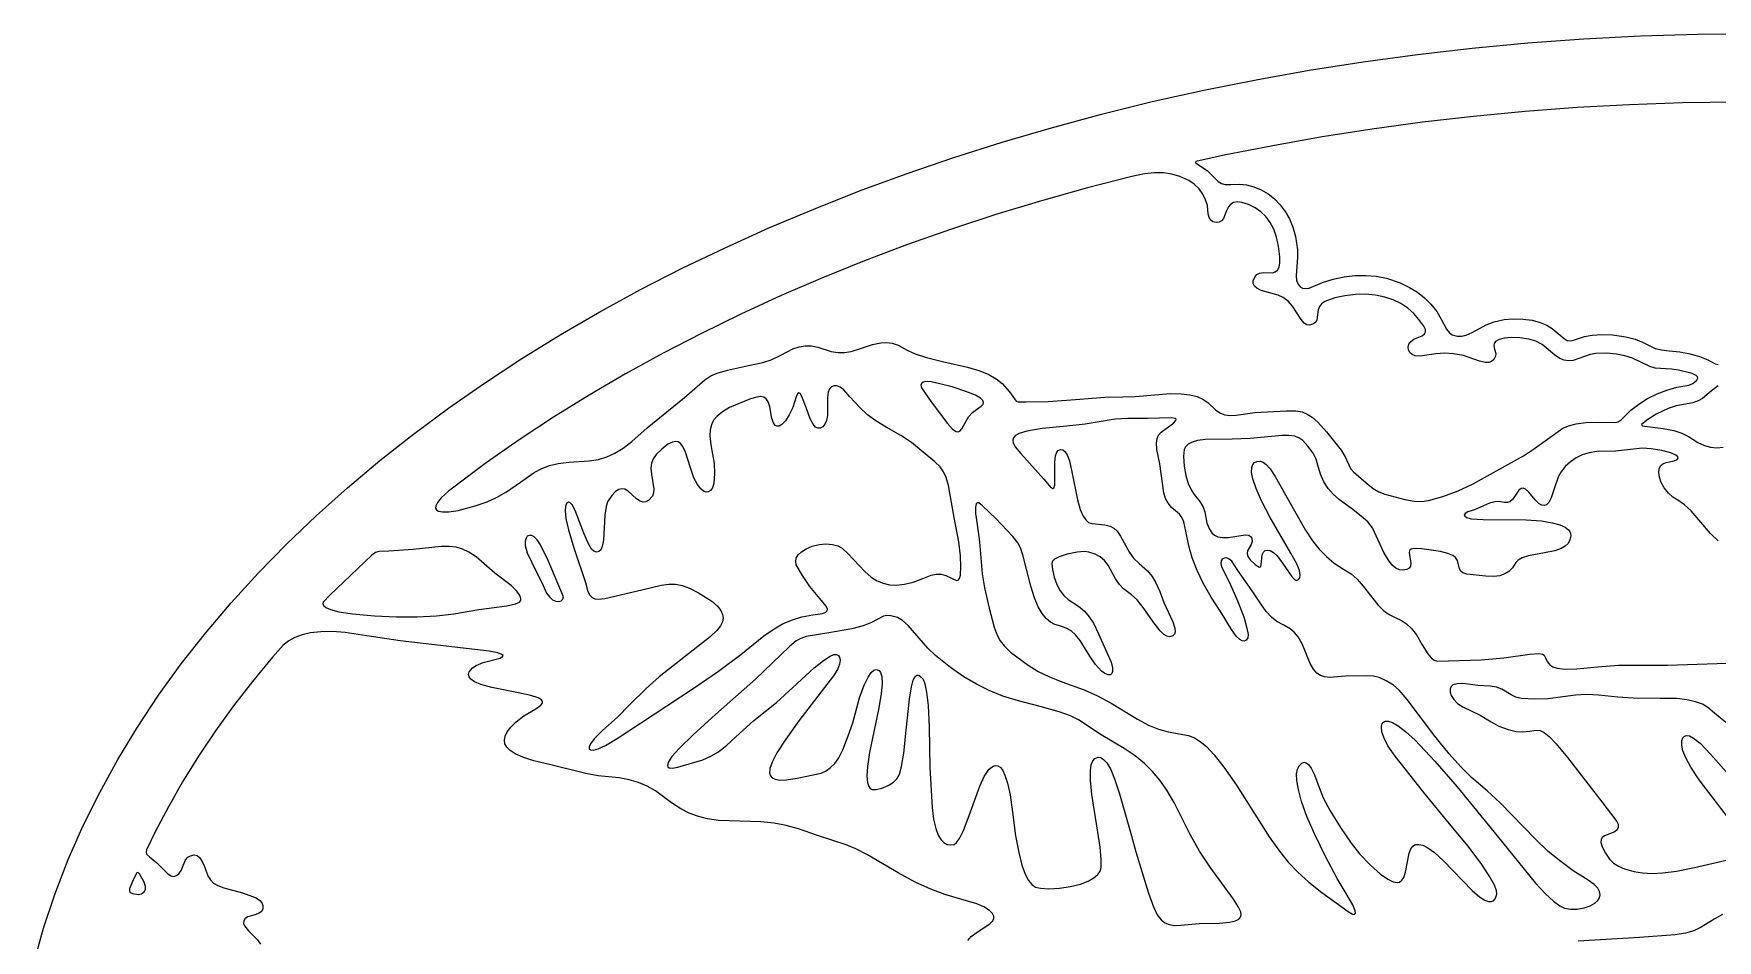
# Model space of a CAD drawing. Extents: x 0.2 to 24.3, y 0.2 to 15.5.
# Drawn here: x 0.41 to 11.99, y 9.28 to 15.52 of the extents above; entities that cross this region are included whole.
import ezdxf

# ---------------------------------------------------------------- set-up
doc = ezdxf.new("R2010")
doc.units = 0
doc.layers.add('SignTorch', color=7, linetype='CONTINUOUS')

msp = doc.modelspace()

# ---------------------------------------------------------------- linework, layer by layer
at = {"layer": 'SignTorch', "linetype": 'CONTINUOUS'}
for points in [[(0.406, 9.122), (0.474, 9.363), (0.553, 9.601), (0.644, 9.836), (0.747, 10.068), (0.861, 10.297), (0.985, 10.523), (1.12, 10.746), (1.266, 10.965), (1.422, 11.181), (1.589, 11.393), (1.765, 11.601), (1.951, 11.805), (2.146, 12.005), (2.351, 12.201), (2.565, 12.393), (2.788, 12.58), (3.02, 12.763), (3.26, 12.941), (3.508, 13.114), (3.765, 13.283), (4.03, 13.446), (4.302, 13.604), (4.582, 13.757), (4.869, 13.904), (5.164, 14.046), (5.465, 14.182), (5.774, 14.312), (6.088, 14.437), (6.409, 14.555), (6.737, 14.667), (7.07, 14.773), (7.409, 14.872), (7.754, 14.965), (8.104, 15.051), (8.459, 15.13), (8.819, 15.202), (9.184, 15.267), (9.554, 15.325), (9.928, 15.376), (10.306, 15.419), (10.688, 15.455), (11.074, 15.483), (11.464, 15.503), (11.857, 15.515), (12.39, 15.519)], [(12.324, 15.05), (11.753, 15.043), (11.388, 15.03), (11.027, 15.01), (10.669, 14.983), (10.314, 14.949), (9.963, 14.909), (9.616, 14.862), (9.272, 14.808), (8.933, 14.748), (8.599, 14.683), (8.403, 14.64), (8.401, 14.631), (8.481, 14.577), (8.524, 14.533), (8.557, 14.501), (8.581, 14.487), (8.606, 14.48), (8.643, 14.48), (8.707, 14.484), (8.753, 14.479), (8.802, 14.465), (8.854, 14.444), (8.901, 14.416), (8.944, 14.382), (8.983, 14.342), (9.018, 14.295), (9.047, 14.244), (9.071, 14.187), (9.089, 14.124), (9.103, 14.03), (9.104, 13.978), (9.093, 13.855), (9.097, 13.821), (9.108, 13.795), (9.122, 13.777), (9.138, 13.767), (9.159, 13.764), (9.184, 13.768), (9.275, 13.807), (9.349, 13.83), (9.423, 13.846), (9.498, 13.854), (9.573, 13.855), (9.644, 13.849), (9.715, 13.835), (9.81, 13.803), (9.874, 13.773), (9.929, 13.739), (9.978, 13.7), (10.021, 13.657), (10.061, 13.606), (10.092, 13.555), (10.128, 13.485), (10.148, 13.461), (10.168, 13.447), (10.201, 13.438), (10.231, 13.437), (10.264, 13.444), (10.305, 13.463), (10.401, 13.515), (10.456, 13.536), (10.524, 13.552), (10.586, 13.557), (10.653, 13.555), (10.717, 13.546), (10.773, 13.531), (10.819, 13.512), (10.856, 13.489), (10.937, 13.42), (10.959, 13.408), (10.981, 13.405), (11.01, 13.411), (11.078, 13.435), (11.13, 13.444), (11.196, 13.448), (11.271, 13.445), (11.362, 13.432), (11.427, 13.416), (11.478, 13.396), (11.565, 13.353), (11.607, 13.342), (11.661, 13.335), (11.734, 13.329), (11.805, 13.316), (11.87, 13.297), (11.926, 13.273), (11.977, 13.247), (11.998, 13.243)], [(11.997, 13.096), (11.951, 13.061), (11.89, 13.007), (11.861, 12.991), (11.823, 12.979), (11.709, 12.958), (11.653, 12.94), (11.571, 12.901), (11.514, 12.864), (11.471, 12.829), (11.474, 12.82), (11.62, 12.802), (11.692, 12.787), (11.748, 12.769), (11.793, 12.746), (11.859, 12.704), (11.903, 12.684), (11.946, 12.673), (11.989, 12.669), (12.033, 12.673)], [(11.997, 12.029), (11.945, 12.078), (11.811, 12.235), (11.767, 12.275), (11.726, 12.304), (11.686, 12.329), (11.655, 12.357), (11.627, 12.392), (11.606, 12.43), (11.593, 12.467), (11.589, 12.498), (11.592, 12.524), (11.601, 12.544), (11.617, 12.558), (11.639, 12.567), (11.694, 12.579), (11.716, 12.589), (11.723, 12.598), (11.721, 12.607), (11.707, 12.619), (11.671, 12.634), (11.609, 12.651), (11.536, 12.662), (11.477, 12.665), (11.292, 12.645), (11.162, 12.642), (11.11, 12.634), (11.062, 12.62), (11.021, 12.6), (10.982, 12.573), (10.946, 12.539), (10.911, 12.495), (10.896, 12.467), (10.872, 12.392), (10.849, 12.325), (10.832, 12.293), (10.816, 12.277), (10.801, 12.271), (10.785, 12.273), (10.765, 12.284), (10.739, 12.31), (10.695, 12.364), (10.672, 12.383), (10.655, 12.39), (10.641, 12.389), (10.627, 12.378), (10.607, 12.35), (10.583, 12.313), (10.565, 12.297), (10.547, 12.291), (10.526, 12.292), (10.491, 12.299), (10.46, 12.297), (10.425, 12.287), (10.32, 12.242), (10.276, 12.228), (10.257, 12.216), (10.251, 12.206), (10.254, 12.197), (10.268, 12.188), (10.299, 12.179), (10.38, 12.174), (10.676, 12.172), (10.782, 12.165), (10.856, 12.153), (10.909, 12.139), (10.946, 12.122), (10.968, 12.104), (10.98, 12.085), (10.984, 12.064), (10.978, 12.034), (10.965, 12.011), (10.946, 11.992), (10.917, 11.975), (10.874, 11.959), (10.803, 11.945), (10.693, 11.925), (10.65, 11.911), (10.622, 11.895), (10.606, 11.878), (10.582, 11.842), (10.557, 11.817), (10.529, 11.8), (10.496, 11.788), (10.455, 11.783), (10.4, 11.784), (10.268, 11.799), (10.241, 11.808), (10.226, 11.82), (10.217, 11.836), (10.204, 11.894), (10.191, 11.913), (10.171, 11.928), (10.137, 11.942), (10.087, 11.954), (9.959, 11.973), (9.906, 11.976), (9.885, 11.972), (9.874, 11.962), (9.871, 11.947), (9.875, 11.917), (9.883, 11.875), (9.88, 11.855), (9.872, 11.841), (9.856, 11.831), (9.828, 11.826), (9.804, 11.829), (9.78, 11.84), (9.755, 11.861), (9.729, 11.895), (9.698, 11.948), (9.619, 12.117), (9.587, 12.158), (9.542, 12.199), (9.474, 12.25), (9.391, 12.31), (9.348, 12.349), (9.313, 12.389), (9.285, 12.435), (9.261, 12.487), (9.242, 12.549), (9.231, 12.591), (9.21, 12.631), (9.175, 12.679), (9.139, 12.718), (9.112, 12.738), (9.082, 12.749), (9.043, 12.754), (8.997, 12.753), (8.777, 12.732), (8.654, 12.727), (8.47, 12.725), (8.415, 12.718), (8.377, 12.707), (8.35, 12.693), (8.332, 12.676), (8.322, 12.656), (8.318, 12.611), (8.323, 12.543), (8.334, 12.479), (8.351, 12.423), (8.371, 12.379), (8.392, 12.348), (8.432, 12.298), (8.454, 12.26), (8.466, 12.227), (8.48, 12.149), (8.497, 12.109), (8.513, 12.084), (8.532, 12.067), (8.555, 12.056), (8.587, 12.051), (8.628, 12.052), (8.743, 12.07), (8.767, 12.067), (8.78, 12.059), (8.788, 12.046), (8.79, 12.024), (8.783, 12.004), (8.758, 11.959), (8.756, 11.94), (8.762, 11.92), (8.778, 11.897), (8.811, 11.866), (8.839, 11.847), (8.848, 11.849), (8.853, 11.862), (8.86, 11.932), (8.868, 11.951), (8.88, 11.962), (8.896, 11.965), (8.916, 11.962), (8.937, 11.949), (8.964, 11.924), (9, 11.875), (9.061, 11.784), (9.082, 11.762), (9.096, 11.755), (9.111, 11.761), (9.119, 11.774), (9.122, 11.793), (9.117, 11.823), (9.098, 11.869), (9.058, 11.943), (8.915, 12.189), (8.856, 12.303), (8.818, 12.389), (8.796, 12.454), (8.787, 12.499), (8.788, 12.532), (8.795, 12.554), (8.806, 12.567), (8.823, 12.575), (8.845, 12.576), (8.866, 12.569), (8.888, 12.553), (8.915, 12.523), (8.949, 12.471), (9.083, 12.235), (9.158, 12.101), (9.206, 12.028), (9.253, 11.97), (9.302, 11.92), (9.356, 11.875), (9.419, 11.833), (9.472, 11.8), (9.513, 11.764), (9.556, 11.716), (9.656, 11.588), (9.695, 11.549), (9.733, 11.521), (9.775, 11.5), (9.819, 11.48), (9.854, 11.456), (9.887, 11.425), (9.921, 11.381), (9.962, 11.312), (9.999, 11.25), (10.022, 11.222), (10.044, 11.206), (10.067, 11.199), (10.366, 11.209), (10.522, 11.224), (10.702, 11.248), (10.764, 11.252), (10.789, 11.248), (10.801, 11.241), (10.809, 11.222), (10.82, 11.197), (10.84, 11.174), (10.859, 11.16), (10.89, 11.151), (10.943, 11.146), (11.026, 11.148), (11.169, 11.16), (11.311, 11.173), (11.649, 11.173), (11.992, 11.185), (12.204, 11.188)], [(6.834, 9.278), (6.857, 9.304), (6.898, 9.335), (6.985, 9.392), (7.006, 9.412), (7.014, 9.429), (7.014, 9.445), (7.005, 9.463), (6.984, 9.484), (6.945, 9.509), (6.897, 9.529), (6.676, 9.593), (6.579, 9.63), (6.473, 9.68), (6.354, 9.744), (6.145, 9.867), (6.064, 9.909), (5.998, 9.935), (5.8, 9.999), (5.669, 10.045), (5.584, 10.069), (5.502, 10.084), (5.41, 10.093), (5.119, 10.104), (5.044, 10.115), (4.975, 10.132), (4.917, 10.154), (4.859, 10.183), (4.795, 10.226), (4.684, 10.307), (4.627, 10.34), (4.569, 10.365), (4.505, 10.383), (4.436, 10.396), (4.291, 10.411), (4.205, 10.426), (3.974, 10.484), (3.848, 10.515), (3.771, 10.54), (3.719, 10.563), (3.685, 10.586), (3.662, 10.609), (3.649, 10.631), (3.645, 10.654), (3.65, 10.683), (3.664, 10.714), (3.689, 10.746), (3.726, 10.783), (3.779, 10.823), (3.861, 10.873), (3.896, 10.896), (3.907, 10.91), (3.908, 10.922), (3.9, 10.933), (3.877, 10.947), (3.828, 10.963), (3.719, 10.986), (3.559, 11.018), (3.484, 11.039), (3.439, 11.058), (3.414, 11.076), (3.402, 11.092), (3.398, 11.109), (3.403, 11.126), (3.425, 11.155), (3.451, 11.171), (3.5, 11.19), (3.616, 11.221), (3.633, 11.231), (3.636, 11.24), (3.628, 11.247), (3.6, 11.258), (3.54, 11.268), (2.929, 11.34), (2.698, 11.374), (2.55, 11.397), (2.459, 11.404), (2.381, 11.403), (2.312, 11.395), (2.254, 11.382), (2.204, 11.363), (2.161, 11.339), (2.123, 11.31), (2.049, 11.228), (1.912, 11.061), (1.781, 10.892), (1.657, 10.72), (1.541, 10.546), (1.431, 10.37), (1.333, 10.198), (1.242, 10.025), (1.183, 9.901), (1.179, 9.883), (1.183, 9.872), (1.202, 9.854), (1.254, 9.811), (1.329, 9.737), (1.353, 9.722), (1.37, 9.718), (1.389, 9.724), (1.405, 9.736), (1.42, 9.759), (1.451, 9.832), (1.467, 9.85), (1.485, 9.861), (1.511, 9.866), (1.53, 9.862), (1.547, 9.849), (1.564, 9.826), (1.582, 9.787), (1.604, 9.723), (1.622, 9.695), (1.644, 9.673), (1.673, 9.655), (1.714, 9.64), (1.843, 9.606), (1.936, 9.57), (1.962, 9.553), (1.977, 9.536), (1.983, 9.518), (1.982, 9.494), (1.973, 9.478), (1.958, 9.465), (1.929, 9.454), (1.88, 9.44), (1.862, 9.428), (1.853, 9.413), (1.85, 9.393), (1.859, 9.375), (1.885, 9.345), (1.946, 9.281), (1.966, 9.252)], [(12.05, 10.778), (11.973, 10.841), (11.927, 10.88), (11.889, 10.903), (11.842, 10.921), (11.785, 10.934), (11.713, 10.942), (11.598, 10.944), (11.412, 10.945), (11.308, 10.952), (11.176, 10.967), (11.092, 10.97), (11.015, 10.966), (10.825, 10.941), (10.736, 10.939), (10.641, 10.943), (10.605, 10.952), (10.573, 10.968), (10.509, 11.008), (10.473, 11.022), (10.429, 11.029), (10.344, 11.033), (10.24, 11.046), (10.201, 11.045), (10.173, 11.036), (10.16, 11.025), (10.153, 11.009), (10.153, 10.987), (10.161, 10.963), (10.179, 10.936), (10.205, 10.909), (10.24, 10.885), (10.359, 10.828), (10.435, 10.782), (10.488, 10.752), (10.552, 10.729), (10.607, 10.717), (10.652, 10.714), (10.699, 10.719), (10.747, 10.725), (10.773, 10.722), (10.8, 10.709), (10.835, 10.682), (10.884, 10.631), (10.96, 10.538), (11.198, 10.232), (11.301, 10.096), (11.309, 10.077), (11.309, 10.054), (11.302, 10.038), (11.287, 10.025), (11.258, 10.013), (11.215, 9.998), (11.199, 9.986), (11.192, 9.972), (11.191, 9.951), (11.2, 9.922), (11.222, 9.879), (11.251, 9.837), (11.278, 9.81), (11.311, 9.789), (11.353, 9.771), (11.418, 9.753), (11.478, 9.742), (11.541, 9.738), (11.617, 9.742), (11.71, 9.754), (11.836, 9.779), (12.074, 9.834)], [(12.16, 10), (11.963, 10.258), (11.868, 10.384), (11.81, 10.47), (11.775, 10.535), (11.755, 10.583), (11.747, 10.621), (11.748, 10.653), (11.755, 10.673), (11.765, 10.684), (11.779, 10.688), (11.8, 10.685), (11.829, 10.671), (11.874, 10.636), (11.944, 10.56), (12.089, 10.396)], [(12.028, 9.457), (11.97, 9.424), (11.88, 9.368), (11.83, 9.345), (11.774, 9.328), (11.701, 9.316), (11.456, 9.297), (11.035, 9.273)]]:
    msp.add_lwpolyline(points, dxfattribs=at)
for points in [[(3.178, 12.242), (3.192, 12.233), (3.219, 12.228), (3.263, 12.228), (3.326, 12.238), (3.444, 12.269), (3.527, 12.296), (3.592, 12.326), (3.659, 12.365), (3.757, 12.433), (3.849, 12.498), (3.902, 12.526), (3.956, 12.547), (4.016, 12.561), (4.088, 12.569), (4.228, 12.578), (4.292, 12.589), (4.351, 12.607), (4.405, 12.632), (4.462, 12.666), (4.522, 12.713), (4.628, 12.807), (4.884, 13.015), (5.025, 13.137), (5.065, 13.163), (5.11, 13.183), (5.18, 13.203), (5.325, 13.234), (5.424, 13.255), (5.481, 13.275), (5.547, 13.307), (5.631, 13.349), (5.674, 13.364), (5.714, 13.371), (5.756, 13.37), (5.803, 13.361), (5.895, 13.332), (5.942, 13.324), (5.986, 13.324), (6.032, 13.332), (6.103, 13.355), (6.178, 13.38), (6.235, 13.391), (6.278, 13.394), (6.314, 13.388), (6.355, 13.374), (6.418, 13.34), (6.473, 13.315), (6.55, 13.29), (6.669, 13.261), (6.833, 13.224), (6.916, 13.198), (6.979, 13.172), (7.03, 13.143), (7.07, 13.112), (7.12, 13.054), (7.167, 12.989), (7.18, 12.984), (7.231, 12.984), (7.387, 12.987), (7.575, 13.001), (7.777, 13.017), (7.902, 13.02), (7.985, 13.021), (8.228, 13.042), (8.303, 13.041), (8.362, 13.034), (8.412, 13.021), (8.452, 13.003), (8.486, 12.98), (8.541, 12.927), (8.574, 12.906), (8.603, 12.895), (8.635, 12.891), (8.682, 12.894), (8.809, 12.912), (9.028, 12.924), (9.092, 12.922), (9.134, 12.915), (9.169, 12.901), (9.203, 12.88), (9.243, 12.845), (9.302, 12.778), (9.404, 12.652), (9.431, 12.606), (9.468, 12.525), (9.488, 12.502), (9.575, 12.427), (9.623, 12.389), (9.663, 12.365), (9.705, 12.349), (9.841, 12.313), (9.906, 12.302), (9.959, 12.3), (10.005, 12.305), (10.103, 12.334), (10.209, 12.373), (10.308, 12.418), (10.658, 12.614), (10.734, 12.663), (10.928, 12.803), (10.968, 12.82), (11.02, 12.834), (11.086, 12.843), (11.165, 12.846), (11.29, 12.842), (11.31, 12.847), (11.33, 12.861), (11.397, 12.927), (11.452, 12.97), (11.512, 13.009), (11.577, 13.041), (11.644, 13.066), (11.714, 13.085), (11.797, 13.1), (11.823, 13.112), (11.85, 13.133), (11.857, 13.147), (11.856, 13.157), (11.846, 13.167), (11.818, 13.179), (11.724, 13.204), (11.676, 13.21), (11.564, 13.216), (11.528, 13.227), (11.409, 13.285), (11.355, 13.302), (11.298, 13.314), (11.232, 13.319), (11.157, 13.317), (11.116, 13.31), (11, 13.27), (10.968, 13.267), (10.938, 13.272), (10.908, 13.284), (10.872, 13.309), (10.787, 13.379), (10.742, 13.403), (10.694, 13.417), (10.634, 13.426), (10.575, 13.428), (10.526, 13.424), (10.491, 13.414), (10.466, 13.4), (10.456, 13.386), (10.453, 13.372), (10.459, 13.348), (10.468, 13.318), (10.466, 13.299), (10.455, 13.277), (10.439, 13.263), (10.42, 13.256), (10.394, 13.256), (10.355, 13.265), (10.246, 13.303), (10.176, 13.315), (10.114, 13.319), (10.056, 13.316), (9.947, 13.299), (9.912, 13.302), (9.891, 13.31), (9.875, 13.325), (9.866, 13.343), (9.864, 13.362), (9.87, 13.382), (9.884, 13.401), (9.904, 13.416), (9.961, 13.439), (9.977, 13.452), (9.984, 13.466), (9.983, 13.482), (9.973, 13.505), (9.939, 13.552), (9.903, 13.594), (9.862, 13.63), (9.814, 13.661), (9.762, 13.686), (9.704, 13.705), (9.64, 13.718), (9.571, 13.725), (9.501, 13.724), (9.429, 13.715), (9.359, 13.7), (9.291, 13.676), (9.268, 13.659), (9.254, 13.641), (9.245, 13.618), (9.237, 13.549), (9.228, 13.533), (9.212, 13.521), (9.185, 13.513), (9.167, 13.516), (9.15, 13.527), (9.128, 13.552), (9.069, 13.643), (9.038, 13.677), (9.005, 13.702), (8.97, 13.72), (8.854, 13.752), (8.824, 13.767), (8.807, 13.782), (8.799, 13.799), (8.798, 13.817), (8.811, 13.847), (8.824, 13.862), (8.842, 13.871), (8.868, 13.874), (8.931, 13.872), (8.95, 13.879), (8.965, 13.891), (8.976, 13.912), (8.982, 13.942), (8.982, 13.984), (8.973, 14.056), (8.959, 14.118), (8.939, 14.173), (8.914, 14.219), (8.884, 14.26), (8.85, 14.293), (8.811, 14.321), (8.766, 14.343), (8.72, 14.358), (8.688, 14.361), (8.663, 14.356), (8.645, 14.346), (8.629, 14.327), (8.613, 14.295), (8.593, 14.247), (8.579, 14.23), (8.563, 14.222), (8.543, 14.22), (8.521, 14.225), (8.506, 14.236), (8.495, 14.253), (8.489, 14.28), (8.483, 14.336), (8.471, 14.376), (8.452, 14.414), (8.426, 14.45), (8.393, 14.482), (8.355, 14.509), (8.293, 14.537), (8.239, 14.552), (8.182, 14.56), (8.12, 14.561), (8.05, 14.554), (7.962, 14.537), (7.659, 14.459), (7.341, 14.369), (7.028, 14.274), (6.721, 14.173), (6.42, 14.067), (6.124, 13.955), (5.834, 13.838), (5.55, 13.716), (5.272, 13.589), (5.001, 13.456), (4.737, 13.319), (4.479, 13.177), (4.228, 13.031), (3.984, 12.88), (3.748, 12.724), (3.519, 12.564), (3.261, 12.371), (3.21, 12.325), (3.184, 12.293), (3.173, 12.27), (3.171, 12.254)], [(4.086, 12.105), (4.124, 11.981), (4.204, 11.741), (4.22, 11.68), (4.233, 11.654), (4.249, 11.638), (4.268, 11.629), (4.294, 11.627), (4.336, 11.632), (4.592, 11.69), (4.724, 11.724), (4.776, 11.731), (4.822, 11.729), (4.869, 11.72), (4.92, 11.702), (4.981, 11.671), (5.073, 11.612), (5.111, 11.578), (5.135, 11.548), (5.147, 11.521), (5.15, 11.497), (5.145, 11.471), (5.132, 11.444), (5.106, 11.41), (5.061, 11.367), (4.86, 11.209), (4.711, 11.093), (4.62, 11.012), (4.506, 10.899), (4.423, 10.814), (4.32, 10.723), (4.264, 10.666), (4.237, 10.63), (4.228, 10.608), (4.229, 10.597), (4.237, 10.59), (4.259, 10.588), (4.29, 10.596), (4.342, 10.62), (4.429, 10.672), (4.582, 10.774), (4.945, 11.011), (5.118, 11.132), (5.272, 11.247), (5.43, 11.374), (5.501, 11.423), (5.564, 11.459), (5.627, 11.485), (5.693, 11.505), (5.767, 11.519), (5.835, 11.529), (5.858, 11.537), (5.867, 11.547), (5.868, 11.559), (5.859, 11.578), (5.816, 11.631), (5.747, 11.715), (5.696, 11.789), (5.653, 11.864), (5.65, 11.886), (5.654, 11.909), (5.667, 11.931), (5.689, 11.953), (5.721, 11.974), (5.763, 11.991), (5.811, 12.003), (5.858, 12.007), (5.902, 12.003), (5.94, 11.993), (5.97, 11.977), (6.009, 11.942), (6.125, 11.816), (6.169, 11.779), (6.211, 11.753), (6.252, 11.736), (6.295, 11.726), (6.344, 11.724), (6.398, 11.729), (6.458, 11.744), (6.525, 11.768), (6.583, 11.792), (6.616, 11.799), (6.65, 11.798), (6.684, 11.789), (6.757, 11.756), (6.768, 11.758), (6.777, 11.768), (6.783, 11.792), (6.787, 11.849), (6.784, 11.925), (6.773, 12.021), (6.741, 12.189), (6.702, 12.409), (6.685, 12.464), (6.667, 12.504), (6.643, 12.538), (6.607, 12.573), (6.446, 12.704), (6.374, 12.753), (6.273, 12.811), (6.201, 12.854), (6.145, 12.896), (6.088, 12.948), (6.023, 13.02), (5.98, 13.068), (5.955, 13.087), (5.934, 13.096), (5.914, 13.096), (5.896, 13.088), (5.883, 13.075), (5.874, 13.052), (5.869, 13.015), (5.869, 12.891), (5.862, 12.856), (5.851, 12.831), (5.836, 12.814), (5.818, 12.803), (5.802, 12.803), (5.786, 12.811), (5.769, 12.831), (5.749, 12.869), (5.721, 12.945), (5.693, 13.021), (5.68, 13.042), (5.672, 13.046), (5.663, 13.041), (5.653, 13.02), (5.63, 12.946), (5.606, 12.896), (5.579, 12.855), (5.555, 12.83), (5.536, 12.818), (5.521, 12.817), (5.508, 12.823), (5.496, 12.84), (5.486, 12.87), (5.472, 12.951), (5.461, 12.985), (5.447, 13.005), (5.431, 13.016), (5.411, 13.021), (5.383, 13.018), (5.339, 13.005), (5.195, 12.945), (5.145, 12.916), (5.11, 12.887), (5.085, 12.858), (5.07, 12.827), (5.061, 12.792), (5.059, 12.751), (5.066, 12.69), (5.088, 12.56), (5.092, 12.491), (5.087, 12.425), (5.077, 12.394), (5.064, 12.375), (5.05, 12.365), (5.034, 12.363), (5.016, 12.369), (4.997, 12.385), (4.974, 12.415), (4.95, 12.462), (4.926, 12.53), (4.892, 12.638), (4.874, 12.678), (4.858, 12.699), (4.841, 12.71), (4.823, 12.713), (4.801, 12.708), (4.771, 12.693), (4.729, 12.66), (4.689, 12.622), (4.67, 12.593), (4.658, 12.563), (4.654, 12.528), (4.657, 12.486), (4.674, 12.387), (4.672, 12.358), (4.665, 12.335), (4.64, 12.308), (4.619, 12.296), (4.6, 12.294), (4.58, 12.301), (4.555, 12.318), (4.496, 12.371), (4.473, 12.383), (4.453, 12.386), (4.433, 12.382), (4.41, 12.367), (4.384, 12.341), (4.355, 12.297), (4.345, 12.264), (4.337, 12.206), (4.327, 12.032), (4.319, 11.99), (4.308, 11.966), (4.296, 11.954), (4.28, 11.951), (4.261, 11.956), (4.244, 11.972), (4.223, 12.008), (4.192, 12.081), (4.132, 12.236), (4.111, 12.277), (4.096, 12.292), (4.087, 12.295), (4.073, 12.285), (4.066, 12.265), (4.063, 12.234), (4.069, 12.183)], [(6.768, 12.778), (6.78, 12.783), (6.794, 12.8), (6.84, 12.881), (6.866, 12.911), (6.894, 12.933), (6.927, 12.954), (6.939, 12.969), (6.942, 12.981), (6.937, 12.995), (6.921, 13.011), (6.888, 13.03), (6.821, 13.056), (6.727, 13.088), (6.652, 13.106), (6.583, 13.122), (6.546, 13.125), (6.526, 13.12), (6.515, 13.112), (6.511, 13.1), (6.515, 13.081), (6.581, 12.985), (6.695, 12.835), (6.73, 12.797), (6.753, 12.781)], [(7.016, 11.435), (7.036, 11.38), (7.058, 11.34), (7.087, 11.304), (7.129, 11.263), (7.25, 11.172), (7.319, 11.129), (7.391, 11.094), (7.482, 11.058), (7.634, 11.003), (7.727, 10.961), (7.82, 10.912), (8.001, 10.8), (8.077, 10.76), (8.147, 10.733), (8.214, 10.714), (8.354, 10.688), (8.395, 10.672), (8.434, 10.648), (8.477, 10.612), (8.53, 10.556), (8.597, 10.47), (8.683, 10.346), (8.908, 9.991), (8.978, 9.892), (9.039, 9.817), (9.105, 9.748), (9.181, 9.679), (9.271, 9.608), (9.451, 9.476), (9.482, 9.459), (9.496, 9.457), (9.503, 9.465), (9.5, 9.482), (9.484, 9.522), (9.438, 9.602), (9.377, 9.704), (9.295, 9.856), (9.222, 10.007), (9.168, 10.131), (9.131, 10.235), (9.109, 10.316), (9.098, 10.379), (9.097, 10.425), (9.103, 10.457), (9.114, 10.48), (9.133, 10.499), (9.148, 10.504), (9.163, 10.501), (9.179, 10.489), (9.198, 10.463), (9.221, 10.417), (9.252, 10.331), (9.279, 10.259), (9.327, 10.17), (9.398, 10.055), (9.472, 9.947), (9.529, 9.874), (9.605, 9.796), (9.675, 9.735), (9.725, 9.699), (9.762, 9.682), (9.788, 9.677), (9.806, 9.68), (9.822, 9.692), (9.835, 9.712), (9.847, 9.748), (9.871, 9.878), (9.883, 9.908), (9.897, 9.927), (9.916, 9.937), (9.937, 9.939), (9.966, 9.933), (10, 9.916), (10.045, 9.883), (10.107, 9.825), (10.306, 9.621), (10.356, 9.578), (10.392, 9.555), (10.417, 9.546), (10.438, 9.546), (10.453, 9.553), (10.466, 9.569), (10.475, 9.596), (10.472, 9.621), (10.456, 9.663), (10.423, 9.722), (10.367, 9.807), (10.274, 9.928), (10.128, 10.105), (9.973, 10.295), (9.775, 10.547), (9.725, 10.618), (9.699, 10.67), (9.684, 10.713), (9.681, 10.745), (9.684, 10.766), (9.694, 10.779), (9.707, 10.786), (9.727, 10.786), (9.756, 10.777), (9.795, 10.756), (9.847, 10.717), (9.912, 10.657), (10.047, 10.512), (10.202, 10.335), (10.477, 9.998), (10.741, 9.672), (10.81, 9.598), (10.865, 9.547), (10.908, 9.516), (10.941, 9.5), (10.981, 9.493), (11.027, 9.494), (11.075, 9.502), (11.117, 9.516), (11.149, 9.534), (11.17, 9.553), (11.181, 9.572), (11.185, 9.592), (11.181, 9.614), (11.169, 9.637), (11.144, 9.663), (11.104, 9.693), (11.001, 9.758), (10.914, 9.821), (10.829, 9.891), (10.741, 9.975), (10.498, 10.226), (10.409, 10.308), (10.3, 10.4), (10.227, 10.472), (10.147, 10.562), (10.049, 10.684), (9.857, 10.937), (9.802, 11), (9.764, 11.035), (9.713, 11.065), (9.664, 11.087), (9.626, 11.096), (9.58, 11.099), (9.434, 11.097), (9.324, 11.088), (9.289, 11.092), (9.261, 11.102), (9.237, 11.118), (9.214, 11.145), (9.19, 11.185), (9.134, 11.319), (9.107, 11.367), (9.081, 11.4), (9.053, 11.423), (9.008, 11.447), (8.96, 11.473), (8.924, 11.502), (8.887, 11.542), (8.85, 11.595), (8.79, 11.684), (8.692, 11.824), (8.651, 11.888), (8.633, 11.903), (8.614, 11.911), (8.598, 11.91), (8.585, 11.903), (8.577, 11.89), (8.576, 11.871), (8.582, 11.845), (8.635, 11.742), (8.691, 11.615), (8.733, 11.505), (8.755, 11.428), (8.763, 11.383), (8.761, 11.36), (8.75, 11.345), (8.737, 11.338), (8.723, 11.339), (8.705, 11.349), (8.68, 11.373), (8.648, 11.419), (8.577, 11.535), (8.508, 11.641), (8.454, 11.736), (8.412, 11.825), (8.378, 11.911), (8.355, 11.993), (8.334, 12.095), (8.321, 12.158), (8.308, 12.189), (8.29, 12.212), (8.236, 12.258), (8.212, 12.287), (8.195, 12.319), (8.184, 12.358), (8.155, 12.559), (8.136, 12.656), (8.133, 12.701), (8.137, 12.732), (8.147, 12.755), (8.165, 12.776), (8.249, 12.838), (8.266, 12.857), (8.268, 12.866), (8.26, 12.871), (8.235, 12.875), (8.07, 12.87), (7.935, 12.871), (7.848, 12.865), (7.753, 12.85), (7.642, 12.831), (7.516, 12.817), (7.346, 12.802), (7.241, 12.782), (7.188, 12.766), (7.161, 12.751), (7.148, 12.737), (7.143, 12.722), (7.147, 12.703), (7.161, 12.676), (7.198, 12.63), (7.357, 12.453), (7.406, 12.396), (7.419, 12.389), (7.427, 12.393), (7.433, 12.411), (7.434, 12.46), (7.432, 12.569), (7.437, 12.614), (7.446, 12.638), (7.457, 12.651), (7.471, 12.656), (7.488, 12.654), (7.502, 12.643), (7.517, 12.62), (7.533, 12.579), (7.551, 12.502), (7.588, 12.31), (7.607, 12.244), (7.627, 12.199), (7.646, 12.172), (7.665, 12.155), (7.687, 12.147), (7.778, 12.138), (7.814, 12.129), (7.839, 12.116), (7.862, 12.095), (7.886, 12.06), (7.946, 11.947), (7.975, 11.909), (8.013, 11.872), (8.07, 11.821), (8.102, 11.783), (8.129, 11.739), (8.155, 11.679), (8.183, 11.604), (8.246, 11.47), (8.259, 11.428), (8.261, 11.401), (8.256, 11.385), (8.246, 11.374), (8.224, 11.368), (8.204, 11.371), (8.183, 11.383), (8.157, 11.409), (8.117, 11.462), (8.042, 11.57), (8, 11.621), (7.961, 11.656), (7.905, 11.698), (7.877, 11.727), (7.85, 11.767), (7.8, 11.861), (7.774, 11.893), (7.746, 11.917), (7.711, 11.936), (7.666, 11.951), (7.638, 11.954), (7.586, 11.95), (7.519, 11.937), (7.463, 11.919), (7.431, 11.903), (7.416, 11.889), (7.412, 11.873), (7.416, 11.832), (7.428, 11.779), (7.447, 11.728), (7.47, 11.685), (7.496, 11.651), (7.525, 11.625), (7.596, 11.578), (7.637, 11.543), (7.67, 11.506), (7.699, 11.461), (7.734, 11.387), (7.82, 11.193), (7.83, 11.155), (7.831, 11.129), (7.825, 11.114), (7.815, 11.107), (7.799, 11.106), (7.778, 11.114), (7.754, 11.131), (7.713, 11.177), (7.674, 11.234), (7.607, 11.342), (7.576, 11.381), (7.545, 11.408), (7.512, 11.428), (7.475, 11.441), (7.434, 11.452), (7.403, 11.468), (7.374, 11.493), (7.345, 11.528), (7.319, 11.573), (7.293, 11.635), (7.267, 11.717), (7.214, 11.932), (7.197, 11.981), (7.179, 12.014), (7.143, 12.057), (7.026, 12.181), (6.936, 12.268), (6.909, 12.29), (6.899, 12.29), (6.892, 12.282), (6.887, 12.26), (6.888, 12.216), (6.899, 12.14), (6.914, 12.021), (6.932, 11.801), (6.949, 11.704), (6.981, 11.565)], [(3.794, 12.047), (3.788, 12.025), (3.789, 11.995), (3.803, 11.946), (3.834, 11.878), (3.913, 11.721), (3.936, 11.667), (3.955, 11.642), (3.977, 11.623), (4, 11.612), (4.021, 11.61), (4.037, 11.615), (4.047, 11.626), (4.052, 11.642), (3.946, 11.892), (3.893, 12), (3.871, 12.035), (3.851, 12.055), (3.833, 12.065), (3.817, 12.066), (3.803, 12.06)], [(2.416, 11.569), (2.449, 11.555), (2.507, 11.54), (2.599, 11.526), (2.751, 11.512), (2.903, 11.505), (3.046, 11.505), (3.179, 11.512), (3.297, 11.525), (3.47, 11.556), (3.661, 11.581), (3.722, 11.595), (3.749, 11.607), (3.758, 11.618), (3.759, 11.632), (3.751, 11.653), (3.73, 11.682), (3.692, 11.72), (3.58, 11.806), (3.45, 11.918), (3.401, 11.951), (3.358, 11.971), (3.314, 11.984), (3.265, 11.99), (3.21, 11.989), (3.018, 11.969), (2.851, 11.958), (2.781, 11.954), (2.758, 11.947), (2.733, 11.93), (2.444, 11.654), (2.399, 11.606), (2.396, 11.594), (2.4, 11.582)], [(5.097, 10.833), (4.944, 10.694), (4.85, 10.602), (4.798, 10.543), (4.774, 10.508), (4.767, 10.485), (4.77, 10.473), (4.779, 10.466), (4.799, 10.464), (4.839, 10.471), (5.011, 10.522), (5.065, 10.545), (5.118, 10.577), (5.175, 10.621), (5.264, 10.702), (5.362, 10.792), (5.517, 10.916), (5.631, 11.019), (5.776, 11.153), (5.842, 11.205), (5.888, 11.234), (5.912, 11.245), (5.931, 11.246), (5.944, 11.24), (5.952, 11.227), (5.956, 11.208), (5.952, 11.18), (5.937, 11.143), (5.91, 11.098), (5.672, 10.79), (5.581, 10.662), (5.521, 10.568), (5.488, 10.504), (5.473, 10.462), (5.47, 10.43), (5.476, 10.41), (5.489, 10.397), (5.509, 10.387), (5.54, 10.382), (5.587, 10.383), (5.661, 10.395), (5.824, 10.43), (5.859, 10.445), (5.89, 10.467), (5.919, 10.496), (5.946, 10.535), (5.974, 10.59), (6.011, 10.686), (6.042, 10.776), (6.09, 10.947), (6.122, 11.034), (6.148, 11.089), (6.169, 11.121), (6.188, 11.137), (6.203, 11.142), (6.225, 11.135), (6.234, 11.121), (6.242, 11.094), (6.244, 11.047), (6.237, 10.975), (6.219, 10.868), (6.157, 10.571), (6.143, 10.475), (6.139, 10.408), (6.143, 10.365), (6.152, 10.338), (6.163, 10.323), (6.177, 10.316), (6.203, 10.316), (6.243, 10.326), (6.287, 10.344), (6.322, 10.367), (6.346, 10.39), (6.364, 10.423), (6.379, 10.476), (6.394, 10.566), (6.411, 10.725), (6.432, 10.938), (6.446, 11.024), (6.459, 11.07), (6.472, 11.094), (6.484, 11.103), (6.497, 11.103), (6.512, 11.093), (6.526, 11.076), (6.539, 11.043), (6.551, 10.986), (6.561, 10.894), (6.568, 10.747), (6.572, 10.468), (6.588, 10.193), (6.599, 10.112), (6.614, 10.049), (6.631, 10.002), (6.65, 9.971), (6.67, 9.951), (6.692, 9.939), (6.716, 9.935), (6.74, 9.939), (6.756, 9.952), (6.777, 9.98), (6.804, 10.035), (6.844, 10.138), (6.916, 10.34), (6.946, 10.406), (6.979, 10.454), (7.003, 10.474), (7.022, 10.481), (7.04, 10.48), (7.056, 10.471), (7.072, 10.451), (7.09, 10.416), (7.108, 10.361), (7.125, 10.28), (7.142, 10.16), (7.163, 9.998), (7.185, 9.882), (7.207, 9.797), (7.23, 9.735), (7.252, 9.691), (7.274, 9.663), (7.301, 9.644), (7.334, 9.637), (7.392, 9.634), (7.466, 9.638), (7.541, 9.649), (7.609, 9.666), (7.662, 9.686), (7.701, 9.709), (7.728, 9.732), (7.744, 9.755), (7.751, 9.779), (7.753, 9.834), (7.746, 9.919), (7.723, 10.067), (7.688, 10.283), (7.678, 10.381), (7.678, 10.445), (7.684, 10.486), (7.694, 10.513), (7.709, 10.529), (7.732, 10.539), (7.75, 10.536), (7.769, 10.524), (7.79, 10.5), (7.815, 10.458), (7.844, 10.39), (7.878, 10.287), (7.961, 9.997), (7.991, 9.888), (8.077, 9.603), (8.111, 9.509), (8.137, 9.455), (8.165, 9.42), (8.19, 9.4), (8.219, 9.387), (8.254, 9.381), (8.301, 9.382), (8.426, 9.395), (8.566, 9.397), (8.635, 9.403), (8.676, 9.413), (8.699, 9.424), (8.711, 9.437), (8.716, 9.453), (8.713, 9.474), (8.698, 9.507), (8.663, 9.562), (8.502, 9.782), (8.429, 9.893), (8.365, 10.006), (8.256, 10.222), (8.204, 10.311), (8.155, 10.382), (8.105, 10.441), (8.05, 10.496), (7.987, 10.548), (7.911, 10.6), (7.751, 10.693), (7.597, 10.797), (7.542, 10.823), (7.463, 10.851), (7.332, 10.887), (7.184, 10.926), (7.075, 10.96), (6.982, 10.998), (6.895, 11.041), (6.808, 11.092), (6.715, 11.156), (6.611, 11.238), (6.56, 11.289), (6.423, 11.445), (6.384, 11.479), (6.35, 11.5), (6.305, 11.513), (6.278, 11.515), (6.255, 11.509), (6.172, 11.465), (6.114, 11.444), (6.037, 11.423), (5.877, 11.394), (5.721, 11.369), (5.685, 11.357), (5.654, 11.339), (5.608, 11.3), (5.374, 11.077)], [(1.149, 9.599), (1.169, 9.615), (1.176, 9.63), (1.175, 9.65), (1.166, 9.679), (1.135, 9.737), (1.125, 9.746), (1.116, 9.744), (1.09, 9.694), (1.066, 9.633), (1.065, 9.616), (1.071, 9.607), (1.086, 9.6), (1.127, 9.595)]]:
    msp.add_lwpolyline(points, close=True, dxfattribs=at)

doc.saveas('drawing.dxf')
